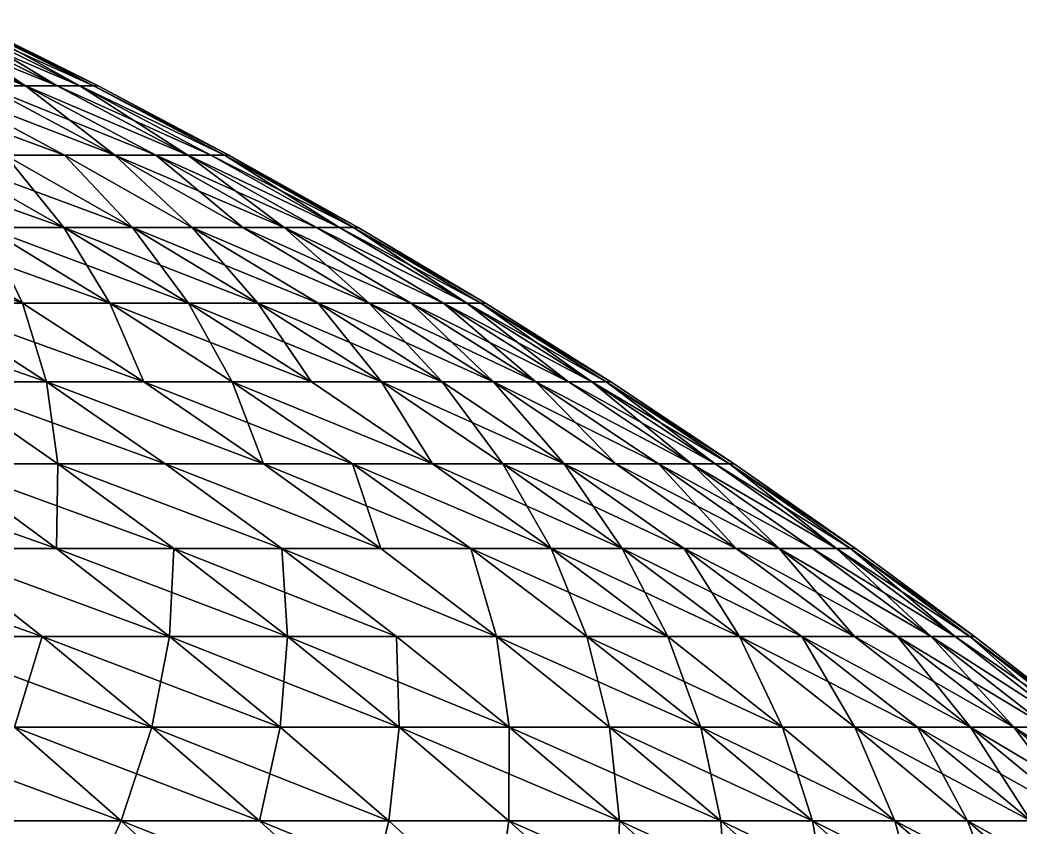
# Model space of a CAD drawing. Header units: millimetres. Extents: x -3250 to 6200, y -3250 to 3250.
# Drawn here: x 5754.5 to 5889.3, y 611.9 to 720.8 of the extents above; entities that cross this region are included whole.
import ezdxf

# ---------------------------------------------------------------- set-up
doc = ezdxf.new("R2010")
doc.units = ezdxf.units.MM
doc.header["$MEASUREMENT"] = 0
doc.layers.add('MESH_3D', color=2, linetype='CONTINUOUS')

msp = doc.modelspace()

# ---------------------------------------------------------------- linework, layer by layer
at = {"layer": 'MESH_3D'}
for points in [[(5732, 720.78, 2557.89), (5737.43, 720.78, 2606.13), (5755.2, 711.9, 2604.35)], [(5732, 720.78, 2557.89), (5755.2, 711.9, 2604.35), (5749.72, 711.9, 2555.67)], [(5737.43, 720.78, 2606.13), (5759.47, 711.9, 2653.16), (5755.2, 711.9, 2604.35)], [(5737.43, 720.78, 2606.13), (5741.66, 720.78, 2654.49), (5759.47, 711.9, 2653.16)], [(5737.43, 720.78, 24093.87), (5749.72, 711.9, 24144.33), (5755.2, 711.9, 24095.65)], [(5741.66, 720.78, 24045.51), (5737.43, 720.78, 24093.87), (5755.2, 711.9, 24095.65)], [(5741.66, 720.78, 2654.49), (5762.53, 711.9, 2702.05), (5759.47, 711.9, 2653.16)], [(5741.66, 720.78, 2654.49), (5744.69, 720.78, 2702.94), (5762.53, 711.9, 2702.05)], [(5741.66, 720.78, 24045.51), (5755.2, 711.9, 24095.65), (5759.47, 711.9, 24046.84)], [(5744.69, 720.78, 23997.06), (5741.66, 720.78, 24045.51), (5759.47, 711.9, 24046.84)], [(5744.69, 720.78, 2702.94), (5764.36, 711.9, 2751.01), (5762.53, 711.9, 2702.05)], [(5744.69, 720.78, 2702.94), (5746.5, 720.78, 2751.46), (5764.36, 711.9, 2751.01)], [(5744.69, 720.78, 23997.06), (5759.47, 711.9, 24046.84), (5762.53, 711.9, 23997.95)], [(5746.5, 720.78, 23948.54), (5744.69, 720.78, 23997.06), (5762.53, 711.9, 23997.95)], [(5746.5, 720.78, 2751.46), (5747.11, 720.78, 2800), (5764.97, 711.9, 2800)], [(5746.5, 720.78, 2751.46), (5764.97, 711.9, 2800), (5764.36, 711.9, 2751.01)], [(5746.5, 720.78, 23948.54), (5762.53, 711.9, 23997.95), (5764.36, 711.9, 23948.99)], [(5746.5, 720.78, 23948.54), (5764.36, 711.9, 23948.99), (5747.11, 720.78, 23900)], [(5764.97, 711.9, 23900), (5764.97, 711.9, 2800), (5747.11, 720.78, 2800)], [(5747.11, 720.78, 23900), (5764.97, 711.9, 23900), (5747.11, 720.78, 2800)], [(5764.36, 711.9, 23948.99), (5764.97, 711.9, 23900), (5747.11, 720.78, 23900)], [(5735.12, 711.9, 2458.79), (5760.46, 702.58, 2504.51), (5752.48, 702.58, 2455.72)], [(5735.12, 711.9, 2458.79), (5743.02, 711.9, 2507.14), (5760.46, 702.58, 2504.51)], [(5743.02, 711.9, 2507.14), (5767.22, 702.58, 2553.48), (5760.46, 702.58, 2504.51)], [(5743.02, 711.9, 2507.14), (5749.72, 711.9, 2555.67), (5767.22, 702.58, 2553.48)], [(5743.02, 711.9, 24192.86), (5752.48, 702.58, 24244.28), (5760.46, 702.58, 24195.49)], [(5767.22, 702.58, 24146.52), (5743.02, 711.9, 24192.86), (5760.46, 702.58, 24195.49)], [(5749.72, 711.9, 24144.33), (5743.02, 711.9, 24192.86), (5767.22, 702.58, 24146.52)], [(5749.72, 711.9, 2555.67), (5755.2, 711.9, 2604.35), (5772.75, 702.58, 2602.6)], [(5749.72, 711.9, 2555.67), (5772.75, 702.58, 2602.6), (5767.22, 702.58, 2553.48)], [(5755.2, 711.9, 24095.65), (5749.72, 711.9, 24144.33), (5767.22, 702.58, 24146.52)], [(5755.2, 711.9, 2604.35), (5777.06, 702.58, 2651.84), (5772.75, 702.58, 2602.6)], [(5755.2, 711.9, 2604.35), (5759.47, 711.9, 2653.16), (5777.06, 702.58, 2651.84)], [(5755.2, 711.9, 24095.65), (5767.22, 702.58, 24146.52), (5772.75, 702.58, 24097.4)], [(5777.06, 702.58, 24048.16), (5755.2, 711.9, 24095.65), (5772.75, 702.58, 24097.4)], [(5759.47, 711.9, 24046.84), (5755.2, 711.9, 24095.65), (5777.06, 702.58, 24048.16)], [(5759.47, 711.9, 2653.16), (5762.53, 711.9, 2702.05), (5780.14, 702.58, 2701.18)], [(5759.47, 711.9, 2653.16), (5780.14, 702.58, 2701.18), (5777.06, 702.58, 2651.84)], [(5762.53, 711.9, 23997.95), (5759.47, 711.9, 24046.84), (5777.06, 702.58, 24048.16)], [(5762.53, 711.9, 2702.05), (5764.36, 711.9, 2751.01), (5781.99, 702.58, 2750.57)], [(5762.53, 711.9, 2702.05), (5781.99, 702.58, 2750.57), (5780.14, 702.58, 2701.18)], [(5762.53, 711.9, 23997.95), (5777.06, 702.58, 24048.16), (5780.14, 702.58, 23998.82)], [(5781.99, 702.58, 23949.43), (5762.53, 711.9, 23997.95), (5780.14, 702.58, 23998.82)], [(5764.36, 711.9, 23948.99), (5762.53, 711.9, 23997.95), (5781.99, 702.58, 23949.43)], [(5764.36, 711.9, 2751.01), (5764.97, 711.9, 2800), (5782.6, 702.58, 2800)], [(5764.36, 711.9, 2751.01), (5782.6, 702.58, 2800), (5781.99, 702.58, 2750.57)], [(5764.36, 711.9, 23948.99), (5781.99, 702.58, 23949.43), (5782.6, 702.58, 23900)], [(5764.36, 711.9, 23948.99), (5782.6, 702.58, 23900), (5764.97, 711.9, 23900)], [(5782.6, 702.58, 23900), (5782.6, 702.58, 2800), (5764.97, 711.9, 2800)], [(5764.97, 711.9, 23900), (5782.6, 702.58, 23900), (5764.97, 711.9, 2800)], [(5732.9, 702.58, 2358.83), (5760.34, 692.82, 2403.71), (5749.86, 692.82, 2354.96)], [(5732.9, 702.58, 2358.83), (5743.29, 702.58, 2407.15), (5760.34, 692.82, 2403.71)], [(5743.29, 702.58, 2407.15), (5769.62, 692.82, 2452.7), (5760.34, 692.82, 2403.71)], [(5743.29, 702.58, 2407.15), (5752.48, 702.58, 2455.72), (5769.62, 692.82, 2452.7)], [(5743.29, 702.58, 24292.85), (5749.86, 692.82, 24345.04), (5760.34, 692.82, 24296.29)], [(5752.48, 702.58, 24244.28), (5743.29, 702.58, 24292.85), (5760.34, 692.82, 24296.29)], [(5752.48, 702.58, 2455.72), (5760.46, 702.58, 2504.51), (5769.62, 692.82, 2452.7)], [(5752.48, 702.58, 24244.28), (5760.34, 692.82, 24296.29), (5769.62, 692.82, 24247.3)], [(5760.46, 702.58, 24195.49), (5752.48, 702.58, 24244.28), (5769.62, 692.82, 24247.3)], [(5760.46, 702.58, 2504.51), (5767.22, 702.58, 2553.48), (5777.66, 692.82, 2501.92)], [(5769.62, 692.82, 2452.7), (5760.46, 702.58, 2504.51), (5777.66, 692.82, 2501.92)], [(5760.46, 702.58, 24195.49), (5769.62, 692.82, 24247.3), (5777.66, 692.82, 24198.08)], [(5767.22, 702.58, 24146.52), (5760.46, 702.58, 24195.49), (5777.66, 692.82, 24198.08)], [(5767.22, 702.58, 2553.48), (5772.75, 702.58, 2602.6), (5790.06, 692.82, 2600.86)], [(5767.22, 702.58, 2553.48), (5790.06, 692.82, 2600.86), (5784.48, 692.82, 2551.31)], [(5777.66, 692.82, 2501.92), (5767.22, 702.58, 2553.48), (5784.48, 692.82, 2551.31)], [(5767.22, 702.58, 24146.52), (5777.66, 692.82, 24198.08), (5784.48, 692.82, 24148.69)], [(5772.75, 702.58, 24097.4), (5767.22, 702.58, 24146.52), (5784.48, 692.82, 24148.69)], [(5772.75, 702.58, 2602.6), (5777.06, 702.58, 2651.84), (5794.41, 692.82, 2650.54)], [(5772.75, 702.58, 2602.6), (5794.41, 692.82, 2650.54), (5790.06, 692.82, 2600.86)], [(5772.75, 702.58, 24097.4), (5784.48, 692.82, 24148.69), (5790.06, 692.82, 24099.14)], [(5777.06, 702.58, 24048.16), (5772.75, 702.58, 24097.4), (5790.06, 692.82, 24099.14)], [(5777.06, 702.58, 2651.84), (5797.51, 692.82, 2700.31), (5794.41, 692.82, 2650.54)], [(5777.06, 702.58, 2651.84), (5780.14, 702.58, 2701.18), (5797.51, 692.82, 2700.31)], [(5777.06, 702.58, 24048.16), (5790.06, 692.82, 24099.14), (5794.41, 692.82, 24049.46)], [(5797.51, 692.82, 23999.69), (5777.06, 702.58, 24048.16), (5794.41, 692.82, 24049.46)], [(5780.14, 702.58, 23998.82), (5777.06, 702.58, 24048.16), (5797.51, 692.82, 23999.69)], [(5780.14, 702.58, 2701.18), (5781.99, 702.58, 2750.57), (5799.38, 692.82, 2750.14)], [(5780.14, 702.58, 2701.18), (5799.38, 692.82, 2750.14), (5797.51, 692.82, 2700.31)], [(5781.99, 702.58, 23949.43), (5780.14, 702.58, 23998.82), (5797.51, 692.82, 23999.69)], [(5781.99, 702.58, 2750.57), (5782.6, 702.58, 2800), (5799.38, 692.82, 2750.14)], [(5781.99, 702.58, 23949.43), (5797.51, 692.82, 23999.69), (5799.38, 692.82, 23949.86)], [(5781.99, 702.58, 23949.43), (5799.38, 692.82, 23949.86), (5800, 692.82, 23900)], [(5781.99, 702.58, 23949.43), (5800, 692.82, 23900), (5782.6, 702.58, 23900)], [(5799.38, 692.82, 2750.14), (5782.6, 702.58, 2800), (5800, 692.82, 2800)], [(5800, 692.82, 23900), (5800, 692.82, 2800), (5782.6, 702.58, 2800)], [(5782.6, 702.58, 23900), (5800, 692.82, 23900), (5782.6, 702.58, 2800)], [(5725.25, 692.82, 2258.32), (5738.15, 692.82, 2306.49), (5754.77, 682.63, 2302.25)], [(5725.25, 692.82, 2258.32), (5754.77, 682.63, 2302.25), (5741.76, 682.63, 2253.67)], [(5754.77, 682.63, 24397.75), (5725.25, 692.82, 24441.68), (5741.76, 682.63, 24446.33)], [(5738.15, 692.82, 24393.51), (5725.25, 692.82, 24441.68), (5754.77, 682.63, 24397.75)], [(5738.15, 692.82, 2306.49), (5749.86, 692.82, 2354.96), (5766.57, 682.63, 2351.14)], [(5738.15, 692.82, 2306.49), (5766.57, 682.63, 2351.14), (5754.77, 682.63, 2302.25)], [(5749.86, 692.82, 24345.04), (5738.15, 692.82, 24393.51), (5754.77, 682.63, 24397.75)], [(5749.86, 692.82, 2354.96), (5760.34, 692.82, 2403.71), (5766.57, 682.63, 2351.14)], [(5749.86, 692.82, 24345.04), (5754.77, 682.63, 24397.75), (5766.57, 682.63, 24348.86)], [(5777.15, 682.63, 24299.69), (5749.86, 692.82, 24345.04), (5766.57, 682.63, 24348.86)], [(5760.34, 692.82, 24296.29), (5749.86, 692.82, 24345.04), (5777.15, 682.63, 24299.69)], [(5760.34, 692.82, 2403.71), (5769.62, 692.82, 2452.7), (5786.5, 682.63, 2449.73)], [(5760.34, 692.82, 2403.71), (5786.5, 682.63, 2449.73), (5777.15, 682.63, 2400.31)], [(5766.57, 682.63, 2351.14), (5760.34, 692.82, 2403.71), (5777.15, 682.63, 2400.31)], [(5769.62, 692.82, 24247.3), (5760.34, 692.82, 24296.29), (5777.15, 682.63, 24299.69)], [(5769.62, 692.82, 2452.7), (5777.66, 692.82, 2501.92), (5794.62, 682.63, 2499.36)], [(5769.62, 692.82, 2452.7), (5794.62, 682.63, 2499.36), (5786.5, 682.63, 2449.73)], [(5769.62, 692.82, 24247.3), (5777.15, 682.63, 24299.69), (5786.5, 682.63, 24250.27)], [(5777.66, 692.82, 24198.08), (5769.62, 692.82, 24247.3), (5786.5, 682.63, 24250.27)], [(5777.66, 692.82, 2501.92), (5784.48, 692.82, 2551.31), (5801.49, 682.63, 2549.18)], [(5777.66, 692.82, 2501.92), (5801.49, 682.63, 2549.18), (5794.62, 682.63, 2499.36)], [(5777.66, 692.82, 24198.08), (5786.5, 682.63, 24250.27), (5794.62, 682.63, 24200.64)], [(5801.49, 682.63, 24150.82), (5777.66, 692.82, 24198.08), (5794.62, 682.63, 24200.64)], [(5784.48, 692.82, 24148.69), (5777.66, 692.82, 24198.08), (5801.49, 682.63, 24150.82)], [(5784.48, 692.82, 2551.31), (5790.06, 692.82, 2600.86), (5807.12, 682.63, 2599.16)], [(5784.48, 692.82, 2551.31), (5807.12, 682.63, 2599.16), (5801.49, 682.63, 2549.18)], [(5790.06, 692.82, 24099.14), (5784.48, 692.82, 24148.69), (5801.49, 682.63, 24150.82)], [(5790.06, 692.82, 2600.86), (5811.51, 682.63, 2649.26), (5807.12, 682.63, 2599.16)], [(5790.06, 692.82, 2600.86), (5794.41, 692.82, 2650.54), (5811.51, 682.63, 2649.26)], [(5790.06, 692.82, 24099.14), (5801.49, 682.63, 24150.82), (5807.12, 682.63, 24100.84)], [(5811.51, 682.63, 24050.74), (5790.06, 692.82, 24099.14), (5807.12, 682.63, 24100.84)], [(5794.41, 692.82, 24049.46), (5790.06, 692.82, 24099.14), (5811.51, 682.63, 24050.74)], [(5794.41, 692.82, 2650.54), (5797.51, 692.82, 2700.31), (5814.64, 682.63, 2699.45)], [(5794.41, 692.82, 2650.54), (5814.64, 682.63, 2699.45), (5811.51, 682.63, 2649.26)], [(5814.64, 682.63, 24000.55), (5794.41, 692.82, 24049.46), (5811.51, 682.63, 24050.74)], [(5797.51, 692.82, 23999.69), (5794.41, 692.82, 24049.46), (5814.64, 682.63, 24000.55)], [(5797.51, 692.82, 2700.31), (5816.52, 682.63, 2749.71), (5814.64, 682.63, 2699.45)], [(5797.51, 692.82, 2700.31), (5799.38, 692.82, 2750.14), (5816.52, 682.63, 2749.71)], [(5799.38, 692.82, 23949.86), (5797.51, 692.82, 23999.69), (5814.64, 682.63, 24000.55)], [(5799.38, 692.82, 2750.14), (5800, 692.82, 2800), (5817.15, 682.63, 2800)], [(5799.38, 692.82, 2750.14), (5817.15, 682.63, 2800), (5816.52, 682.63, 2749.71)], [(5799.38, 692.82, 23949.86), (5816.52, 682.63, 23950.29), (5817.15, 682.63, 23900)], [(5799.38, 692.82, 23949.86), (5814.64, 682.63, 24000.55), (5816.52, 682.63, 23950.29)], [(5799.38, 692.82, 23949.86), (5817.15, 682.63, 23900), (5800, 692.82, 23900)], [(5817.15, 682.63, 23900), (5817.15, 682.63, 2800), (5800, 692.82, 2800)], [(5800, 692.82, 23900), (5817.15, 682.63, 23900), (5800, 692.82, 2800)], [(5727.53, 682.63, 2205.44), (5741.76, 682.63, 2253.67), (5758.01, 672.02, 2249.1)], [(5727.53, 682.63, 2205.44), (5758.01, 672.02, 2249.1), (5743.67, 672.02, 2200.46)], [(5741.76, 682.63, 2253.67), (5771.14, 672.02, 2298.09), (5758.01, 672.02, 2249.1)], [(5741.76, 682.63, 2253.67), (5754.77, 682.63, 2302.25), (5771.14, 672.02, 2298.09)], [(5741.76, 682.63, 24446.33), (5743.67, 672.02, 24499.54), (5758.01, 672.02, 24450.9)], [(5754.77, 682.63, 24397.75), (5741.76, 682.63, 24446.33), (5758.01, 672.02, 24450.9)], [(5754.77, 682.63, 2302.25), (5766.57, 682.63, 2351.14), (5771.14, 672.02, 2298.09)], [(5754.77, 682.63, 24397.75), (5758.01, 672.02, 24450.9), (5771.14, 672.02, 24401.91)], [(5766.57, 682.63, 24348.86), (5754.77, 682.63, 24397.75), (5771.14, 672.02, 24401.91)], [(5766.57, 682.63, 2351.14), (5793.71, 672.02, 2396.96), (5783.04, 672.02, 2347.38)], [(5766.57, 682.63, 2351.14), (5777.15, 682.63, 2400.31), (5793.71, 672.02, 2396.96)], [(5771.14, 672.02, 2298.09), (5766.57, 682.63, 2351.14), (5783.04, 672.02, 2347.38)], [(5766.57, 682.63, 24348.86), (5771.14, 672.02, 24401.91), (5783.04, 672.02, 24352.62)], [(5777.15, 682.63, 24299.69), (5766.57, 682.63, 24348.86), (5783.04, 672.02, 24352.62)], [(5777.15, 682.63, 2400.31), (5786.5, 682.63, 2449.73), (5803.14, 672.02, 2446.79)], [(5777.15, 682.63, 2400.31), (5803.14, 672.02, 2446.79), (5793.71, 672.02, 2396.96)], [(5777.15, 682.63, 24299.69), (5783.04, 672.02, 24352.62), (5793.71, 672.02, 24303.04)], [(5786.5, 682.63, 24250.27), (5777.15, 682.63, 24299.69), (5793.71, 672.02, 24303.04)], [(5786.5, 682.63, 2449.73), (5794.62, 682.63, 2499.36), (5811.32, 672.02, 2496.84)], [(5786.5, 682.63, 2449.73), (5811.32, 672.02, 2496.84), (5803.14, 672.02, 2446.79)], [(5786.5, 682.63, 24250.27), (5793.71, 672.02, 24303.04), (5803.14, 672.02, 24253.21)], [(5794.62, 682.63, 24200.64), (5786.5, 682.63, 24250.27), (5803.14, 672.02, 24253.21)], [(5794.62, 682.63, 2499.36), (5801.49, 682.63, 2549.18), (5818.25, 672.02, 2547.08)], [(5794.62, 682.63, 2499.36), (5818.25, 672.02, 2547.08), (5811.32, 672.02, 2496.84)], [(5794.62, 682.63, 24200.64), (5803.14, 672.02, 24253.21), (5811.32, 672.02, 24203.16)], [(5801.49, 682.63, 24150.82), (5794.62, 682.63, 24200.64), (5811.32, 672.02, 24203.16)], [(5801.49, 682.63, 2549.18), (5807.12, 682.63, 2599.16), (5823.93, 672.02, 2597.48)], [(5801.49, 682.63, 2549.18), (5823.93, 672.02, 2597.48), (5818.25, 672.02, 2547.08)], [(5801.49, 682.63, 24150.82), (5811.32, 672.02, 24203.16), (5818.25, 672.02, 24152.92)], [(5807.12, 682.63, 24100.84), (5801.49, 682.63, 24150.82), (5818.25, 672.02, 24152.92)], [(5807.12, 682.63, 2599.16), (5811.51, 682.63, 2649.26), (5828.35, 672.02, 2648)], [(5807.12, 682.63, 2599.16), (5828.35, 672.02, 2648), (5823.93, 672.02, 2597.48)], [(5807.12, 682.63, 24100.84), (5818.25, 672.02, 24152.92), (5823.93, 672.02, 24102.52)], [(5811.51, 682.63, 24050.74), (5807.12, 682.63, 24100.84), (5823.93, 672.02, 24102.52)], [(5811.51, 682.63, 2649.26), (5814.64, 682.63, 2699.45), (5831.51, 672.02, 2698.61)], [(5811.51, 682.63, 2649.26), (5831.51, 672.02, 2698.61), (5828.35, 672.02, 2648)], [(5811.51, 682.63, 24050.74), (5823.93, 672.02, 24102.52), (5828.35, 672.02, 24052)], [(5814.64, 682.63, 24000.55), (5811.51, 682.63, 24050.74), (5828.35, 672.02, 24052)], [(5814.64, 682.63, 2699.45), (5816.52, 682.63, 2749.71), (5833.4, 672.02, 2749.29)], [(5814.64, 682.63, 2699.45), (5833.4, 672.02, 2749.29), (5831.51, 672.02, 2698.61)], [(5814.64, 682.63, 24000.55), (5828.35, 672.02, 24052), (5831.51, 672.02, 24001.39)], [(5816.52, 682.63, 23950.29), (5814.64, 682.63, 24000.55), (5831.51, 672.02, 24001.39)], [(5816.52, 682.63, 2749.71), (5817.15, 682.63, 2800), (5834.04, 672.02, 2800)], [(5816.52, 682.63, 2749.71), (5834.04, 672.02, 2800), (5833.4, 672.02, 2749.29)], [(5816.52, 682.63, 23950.29), (5831.51, 672.02, 24001.39), (5833.4, 672.02, 23950.71)], [(5816.52, 682.63, 23950.29), (5834.04, 672.02, 23900), (5817.15, 682.63, 23900)], [(5816.52, 682.63, 23950.29), (5833.4, 672.02, 23950.71), (5834.04, 672.02, 23900)], [(5834.04, 672.02, 23900), (5834.04, 672.02, 2800), (5817.15, 682.63, 2800)], [(5817.15, 682.63, 23900), (5834.04, 672.02, 23900), (5817.15, 682.63, 2800)], [(5743.67, 672.02, 2200.46), (5774.01, 660.99, 2244.6), (5759.55, 660.99, 2195.56)], [(5743.67, 672.02, 2200.46), (5758.01, 672.02, 2249.1), (5774.01, 660.99, 2244.6)], [(5743.87, 660.99, 2146.89), (5743.67, 672.02, 2200.46), (5759.55, 660.99, 2195.56)], [(5743.67, 672.02, 24499.54), (5743.87, 660.99, 24553.11), (5759.55, 660.99, 24504.44)], [(5758.01, 672.02, 24450.9), (5743.67, 672.02, 24499.54), (5759.55, 660.99, 24504.44)], [(5758.01, 672.02, 2249.1), (5771.14, 672.02, 2298.09), (5787.24, 660.99, 2293.99)], [(5758.01, 672.02, 2249.1), (5787.24, 660.99, 2293.99), (5774.01, 660.99, 2244.6)], [(5758.01, 672.02, 24450.9), (5759.55, 660.99, 24504.44), (5774.01, 660.99, 24455.4)], [(5787.24, 660.99, 24406.01), (5758.01, 672.02, 24450.9), (5774.01, 660.99, 24455.4)], [(5771.14, 672.02, 24401.91), (5758.01, 672.02, 24450.9), (5787.24, 660.99, 24406.01)], [(5771.14, 672.02, 2298.09), (5783.04, 672.02, 2347.38), (5799.24, 660.99, 2343.69)], [(5771.14, 672.02, 2298.09), (5799.24, 660.99, 2343.69), (5787.24, 660.99, 2293.99)], [(5783.04, 672.02, 24352.62), (5771.14, 672.02, 24401.91), (5787.24, 660.99, 24406.01)], [(5783.04, 672.02, 2347.38), (5793.71, 672.02, 2396.96), (5810, 660.99, 2393.67)], [(5783.04, 672.02, 2347.38), (5810, 660.99, 2393.67), (5799.24, 660.99, 2343.69)], [(5783.04, 672.02, 24352.62), (5787.24, 660.99, 24406.01), (5799.24, 660.99, 24356.31)], [(5810, 660.99, 24306.33), (5783.04, 672.02, 24352.62), (5799.24, 660.99, 24356.31)], [(5793.71, 672.02, 24303.04), (5783.04, 672.02, 24352.62), (5810, 660.99, 24306.33)], [(5793.71, 672.02, 2396.96), (5803.14, 672.02, 2446.79), (5810, 660.99, 2393.67)], [(5803.14, 672.02, 24253.21), (5793.71, 672.02, 24303.04), (5810, 660.99, 24306.33)], [(5803.14, 672.02, 2446.79), (5827.75, 660.99, 2494.37), (5819.5, 660.99, 2443.91)], [(5803.14, 672.02, 2446.79), (5811.32, 672.02, 2496.84), (5827.75, 660.99, 2494.37)], [(5810, 660.99, 2393.67), (5803.14, 672.02, 2446.79), (5819.5, 660.99, 2443.91)], [(5803.14, 672.02, 24253.21), (5810, 660.99, 24306.33), (5819.5, 660.99, 24256.09)], [(5811.32, 672.02, 24203.16), (5803.14, 672.02, 24253.21), (5819.5, 660.99, 24256.09)], [(5811.32, 672.02, 2496.84), (5818.25, 672.02, 2547.08), (5827.75, 660.99, 2494.37)], [(5811.32, 672.02, 24203.16), (5819.5, 660.99, 24256.09), (5827.75, 660.99, 24205.63)], [(5818.25, 672.02, 24152.92), (5811.32, 672.02, 24203.16), (5827.75, 660.99, 24205.63)], [(5818.25, 672.02, 2547.08), (5840.47, 660.99, 2595.82), (5834.74, 660.99, 2545.01)], [(5818.25, 672.02, 2547.08), (5823.93, 672.02, 2597.48), (5840.47, 660.99, 2595.82)], [(5827.75, 660.99, 2494.37), (5818.25, 672.02, 2547.08), (5834.74, 660.99, 2545.01)], [(5818.25, 672.02, 24152.92), (5827.75, 660.99, 24205.63), (5834.74, 660.99, 24154.99)], [(5823.93, 672.02, 24102.52), (5818.25, 672.02, 24152.92), (5834.74, 660.99, 24154.99)], [(5823.93, 672.02, 2597.48), (5844.92, 660.99, 2646.75), (5840.47, 660.99, 2595.82)], [(5823.93, 672.02, 2597.48), (5828.35, 672.02, 2648), (5844.92, 660.99, 2646.75)], [(5823.93, 672.02, 24102.52), (5834.74, 660.99, 24154.99), (5840.47, 660.99, 24104.18)], [(5844.92, 660.99, 24053.25), (5823.93, 672.02, 24102.52), (5840.47, 660.99, 24104.18)], [(5828.35, 672.02, 24052), (5823.93, 672.02, 24102.52), (5844.92, 660.99, 24053.25)], [(5828.35, 672.02, 2648), (5848.11, 660.99, 2697.78), (5844.92, 660.99, 2646.75)], [(5828.35, 672.02, 2648), (5831.51, 672.02, 2698.61), (5848.11, 660.99, 2697.78)], [(5831.51, 672.02, 24001.39), (5828.35, 672.02, 24052), (5844.92, 660.99, 24053.25)], [(5831.51, 672.02, 2698.61), (5833.4, 672.02, 2749.29), (5850.02, 660.99, 2748.88)], [(5831.51, 672.02, 2698.61), (5850.02, 660.99, 2748.88), (5848.11, 660.99, 2697.78)], [(5831.51, 672.02, 24001.39), (5844.92, 660.99, 24053.25), (5848.11, 660.99, 24002.22)], [(5833.4, 672.02, 23950.71), (5831.51, 672.02, 24001.39), (5848.11, 660.99, 24002.22)], [(5833.4, 672.02, 2749.29), (5850.66, 660.99, 2800), (5850.02, 660.99, 2748.88)], [(5833.4, 672.02, 2749.29), (5834.04, 672.02, 2800), (5850.66, 660.99, 2800)], [(5833.4, 672.02, 23950.71), (5848.11, 660.99, 24002.22), (5850.02, 660.99, 23951.12)], [(5833.4, 672.02, 23950.71), (5850.02, 660.99, 23951.12), (5850.66, 660.99, 23900)], [(5833.4, 672.02, 23950.71), (5850.66, 660.99, 23900), (5834.04, 672.02, 23900)], [(5850.66, 660.99, 23900), (5850.66, 660.99, 2800), (5834.04, 672.02, 2800)], [(5834.04, 672.02, 23900), (5850.66, 660.99, 23900), (5834.04, 672.02, 2800)], [(5726.99, 660.99, 2098.63), (5743.87, 660.99, 2146.89), (5759.36, 649.55, 2141.69)], [(5726.99, 660.99, 2098.63), (5759.36, 649.55, 2141.69), (5742.34, 649.55, 2093.05)], [(5743.87, 660.99, 24553.11), (5742.34, 649.55, 24606.95), (5759.36, 649.55, 24558.31)], [(5743.87, 660.99, 2146.89), (5775.16, 649.55, 2190.74), (5759.36, 649.55, 2141.69)], [(5743.87, 660.99, 2146.89), (5759.55, 660.99, 2195.56), (5775.16, 649.55, 2190.74)], [(5759.55, 660.99, 24504.44), (5743.87, 660.99, 24553.11), (5759.36, 649.55, 24558.31)], [(5759.55, 660.99, 24504.44), (5759.36, 649.55, 24558.31), (5775.16, 649.55, 24509.26)], [(5759.55, 660.99, 2195.56), (5789.74, 649.55, 2240.17), (5775.16, 649.55, 2190.74)], [(5759.55, 660.99, 2195.56), (5774.01, 660.99, 2244.6), (5789.74, 649.55, 2240.17)], [(5789.74, 649.55, 24459.83), (5759.55, 660.99, 24504.44), (5775.16, 649.55, 24509.26)], [(5774.01, 660.99, 24455.4), (5759.55, 660.99, 24504.44), (5789.74, 649.55, 24459.83)], [(5774.01, 660.99, 2244.6), (5803.08, 649.55, 2289.95), (5789.74, 649.55, 2240.17)], [(5774.01, 660.99, 2244.6), (5787.24, 660.99, 2293.99), (5803.08, 649.55, 2289.95)], [(5803.08, 649.55, 24410.05), (5774.01, 660.99, 24455.4), (5789.74, 649.55, 24459.83)], [(5787.24, 660.99, 24406.01), (5774.01, 660.99, 24455.4), (5803.08, 649.55, 24410.05)], [(5787.24, 660.99, 2293.99), (5815.17, 649.55, 2340.05), (5803.08, 649.55, 2289.95)], [(5787.24, 660.99, 2293.99), (5799.24, 660.99, 2343.69), (5815.17, 649.55, 2340.05)], [(5799.24, 660.99, 24356.31), (5787.24, 660.99, 24406.01), (5803.08, 649.55, 24410.05)], [(5799.24, 660.99, 2343.69), (5826.01, 649.55, 2390.43), (5815.17, 649.55, 2340.05)], [(5799.24, 660.99, 2343.69), (5810, 660.99, 2393.67), (5826.01, 649.55, 2390.43)], [(5799.24, 660.99, 24356.31), (5803.08, 649.55, 24410.05), (5815.17, 649.55, 24359.95)], [(5826.01, 649.55, 24309.57), (5799.24, 660.99, 24356.31), (5815.17, 649.55, 24359.95)], [(5810, 660.99, 24306.33), (5799.24, 660.99, 24356.31), (5826.01, 649.55, 24309.57)], [(5810, 660.99, 2393.67), (5819.5, 660.99, 2443.91), (5835.59, 649.55, 2441.07)], [(5810, 660.99, 2393.67), (5835.59, 649.55, 2441.07), (5826.01, 649.55, 2390.43)], [(5819.5, 660.99, 24256.09), (5810, 660.99, 24306.33), (5826.01, 649.55, 24309.57)], [(5819.5, 660.99, 2443.91), (5827.75, 660.99, 2494.37), (5843.91, 649.55, 2491.93)], [(5819.5, 660.99, 2443.91), (5843.91, 649.55, 2491.93), (5835.59, 649.55, 2441.07)], [(5819.5, 660.99, 24256.09), (5826.01, 649.55, 24309.57), (5835.59, 649.55, 24258.93)], [(5827.75, 660.99, 24205.63), (5819.5, 660.99, 24256.09), (5835.59, 649.55, 24258.93)], [(5827.75, 660.99, 2494.37), (5834.74, 660.99, 2545.01), (5850.95, 649.55, 2542.98)], [(5827.75, 660.99, 2494.37), (5850.95, 649.55, 2542.98), (5843.91, 649.55, 2491.93)], [(5827.75, 660.99, 24205.63), (5835.59, 649.55, 24258.93), (5843.91, 649.55, 24208.07)], [(5850.95, 649.55, 24157.02), (5827.75, 660.99, 24205.63), (5843.91, 649.55, 24208.07)], [(5834.74, 660.99, 24154.99), (5827.75, 660.99, 24205.63), (5850.95, 649.55, 24157.02)], [(5834.74, 660.99, 2545.01), (5856.72, 649.55, 2594.19), (5850.95, 649.55, 2542.98)], [(5834.74, 660.99, 2545.01), (5840.47, 660.99, 2595.82), (5856.72, 649.55, 2594.19)], [(5840.47, 660.99, 24104.18), (5834.74, 660.99, 24154.99), (5850.95, 649.55, 24157.02)], [(5840.47, 660.99, 2595.82), (5861.22, 649.55, 2645.53), (5856.72, 649.55, 2594.19)], [(5840.47, 660.99, 2595.82), (5844.92, 660.99, 2646.75), (5861.22, 649.55, 2645.53)], [(5840.47, 660.99, 24104.18), (5850.95, 649.55, 24157.02), (5856.72, 649.55, 24105.81)], [(5844.92, 660.99, 24053.25), (5840.47, 660.99, 24104.18), (5856.72, 649.55, 24105.81)], [(5844.92, 660.99, 2646.75), (5848.11, 660.99, 2697.78), (5864.43, 649.55, 2696.97)], [(5844.92, 660.99, 2646.75), (5864.43, 649.55, 2696.97), (5861.22, 649.55, 2645.53)], [(5844.92, 660.99, 24053.25), (5856.72, 649.55, 24105.81), (5861.22, 649.55, 24054.47)], [(5864.43, 649.55, 24003.03), (5844.92, 660.99, 24053.25), (5861.22, 649.55, 24054.47)], [(5848.11, 660.99, 24002.22), (5844.92, 660.99, 24053.25), (5864.43, 649.55, 24003.03)], [(5848.11, 660.99, 2697.78), (5866.35, 649.55, 2748.47), (5864.43, 649.55, 2696.97)], [(5848.11, 660.99, 2697.78), (5850.02, 660.99, 2748.88), (5866.35, 649.55, 2748.47)], [(5850.02, 660.99, 23951.12), (5848.11, 660.99, 24002.22), (5864.43, 649.55, 24003.03)], [(5850.02, 660.99, 2748.88), (5850.66, 660.99, 2800), (5866.99, 649.55, 2800)], [(5850.02, 660.99, 2748.88), (5866.99, 649.55, 2800), (5866.35, 649.55, 2748.47)], [(5850.02, 660.99, 23951.12), (5866.35, 649.55, 23951.53), (5866.99, 649.55, 23900)], [(5850.02, 660.99, 23951.12), (5866.99, 649.55, 23900), (5850.66, 660.99, 23900)], [(5850.02, 660.99, 23951.12), (5864.43, 649.55, 24003.03), (5866.35, 649.55, 23951.53)], [(5866.99, 649.55, 23900), (5866.99, 649.55, 2800), (5850.66, 660.99, 2800)], [(5850.66, 660.99, 23900), (5866.99, 649.55, 23900), (5850.66, 660.99, 2800)], [(5724.11, 649.55, 2044.84), (5742.34, 649.55, 2093.05), (5757.42, 637.71, 2087.56)], [(5724.11, 649.55, 2044.84), (5757.42, 637.71, 2087.56), (5739.05, 637.71, 2038.98)], [(5742.34, 649.55, 24606.95), (5739.05, 637.71, 24661.02), (5757.42, 637.71, 24612.44)], [(5742.34, 649.55, 2093.05), (5759.36, 649.55, 2141.69), (5774.57, 637.71, 2136.58)], [(5742.34, 649.55, 2093.05), (5774.57, 637.71, 2136.58), (5757.42, 637.71, 2087.56)], [(5774.57, 637.71, 24563.42), (5742.34, 649.55, 24606.95), (5757.42, 637.71, 24612.44)], [(5759.36, 649.55, 24558.31), (5742.34, 649.55, 24606.95), (5774.57, 637.71, 24563.42)], [(5759.36, 649.55, 2141.69), (5775.16, 649.55, 2190.74), (5774.57, 637.71, 2136.58)], [(5790.5, 637.71, 24513.99), (5759.36, 649.55, 24558.31), (5774.57, 637.71, 24563.42)], [(5775.16, 649.55, 24509.26), (5759.36, 649.55, 24558.31), (5790.5, 637.71, 24513.99)], [(5774.57, 637.71, 2136.58), (5775.16, 649.55, 2190.74), (5790.5, 637.71, 2186.01)], [(5775.16, 649.55, 2190.74), (5789.74, 649.55, 2240.17), (5805.19, 637.71, 2235.83)], [(5775.16, 649.55, 2190.74), (5805.19, 637.71, 2235.83), (5790.5, 637.71, 2186.01)], [(5789.74, 649.55, 24459.83), (5775.16, 649.55, 24509.26), (5790.5, 637.71, 24513.99)], [(5789.74, 649.55, 2240.17), (5818.63, 637.71, 2285.99), (5805.19, 637.71, 2235.83)], [(5789.74, 649.55, 2240.17), (5803.08, 649.55, 2289.95), (5818.63, 637.71, 2285.99)], [(5789.74, 649.55, 24459.83), (5790.5, 637.71, 24513.99), (5805.19, 637.71, 24464.17)], [(5818.63, 637.71, 24414.01), (5789.74, 649.55, 24459.83), (5805.19, 637.71, 24464.17)], [(5803.08, 649.55, 24410.05), (5789.74, 649.55, 24459.83), (5818.63, 637.71, 24414.01)], [(5803.08, 649.55, 2289.95), (5815.17, 649.55, 2340.05), (5818.63, 637.71, 2285.99)], [(5815.17, 649.55, 24359.95), (5803.08, 649.55, 24410.05), (5818.63, 637.71, 24414.01)], [(5815.17, 649.55, 2340.05), (5826.01, 649.55, 2390.43), (5830.82, 637.71, 2336.48)], [(5818.63, 637.71, 2285.99), (5815.17, 649.55, 2340.05), (5830.82, 637.71, 2336.48)], [(5815.17, 649.55, 24359.95), (5818.63, 637.71, 24414.01), (5830.82, 637.71, 24363.52)], [(5841.74, 637.71, 24312.75), (5815.17, 649.55, 24359.95), (5830.82, 637.71, 24363.52)], [(5826.01, 649.55, 24309.57), (5815.17, 649.55, 24359.95), (5841.74, 637.71, 24312.75)], [(5826.01, 649.55, 2390.43), (5835.59, 649.55, 2441.07), (5851.4, 637.71, 2438.28)], [(5826.01, 649.55, 2390.43), (5851.4, 637.71, 2438.28), (5841.74, 637.71, 2387.25)], [(5830.82, 637.71, 2336.48), (5826.01, 649.55, 2390.43), (5841.74, 637.71, 2387.25)], [(5835.59, 649.55, 24258.93), (5826.01, 649.55, 24309.57), (5841.74, 637.71, 24312.75)], [(5835.59, 649.55, 2441.07), (5859.78, 637.71, 2489.54), (5851.4, 637.71, 2438.28)], [(5835.59, 649.55, 2441.07), (5843.91, 649.55, 2491.93), (5859.78, 637.71, 2489.54)], [(5835.59, 649.55, 24258.93), (5841.74, 637.71, 24312.75), (5851.4, 637.71, 24261.72)], [(5843.91, 649.55, 24208.07), (5835.59, 649.55, 24258.93), (5851.4, 637.71, 24261.72)], [(5843.91, 649.55, 2491.93), (5866.88, 637.71, 2540.99), (5859.78, 637.71, 2489.54)], [(5843.91, 649.55, 2491.93), (5850.95, 649.55, 2542.98), (5866.88, 637.71, 2540.99)], [(5843.91, 649.55, 24208.07), (5851.4, 637.71, 24261.72), (5859.78, 637.71, 24210.46)], [(5866.88, 637.71, 24159.01), (5843.91, 649.55, 24208.07), (5859.78, 637.71, 24210.46)], [(5850.95, 649.55, 24157.02), (5843.91, 649.55, 24208.07), (5866.88, 637.71, 24159.01)], [(5850.95, 649.55, 2542.98), (5872.69, 637.71, 2592.6), (5866.88, 637.71, 2540.99)], [(5850.95, 649.55, 2542.98), (5856.72, 649.55, 2594.19), (5872.69, 637.71, 2592.6)], [(5856.72, 649.55, 24105.81), (5850.95, 649.55, 24157.02), (5866.88, 637.71, 24159.01)], [(5856.72, 649.55, 2594.19), (5861.22, 649.55, 2645.53), (5877.22, 637.71, 2644.33)], [(5856.72, 649.55, 2594.19), (5877.22, 637.71, 2644.33), (5872.69, 637.71, 2592.6)], [(5856.72, 649.55, 24105.81), (5866.88, 637.71, 24159.01), (5872.69, 637.71, 24107.4)], [(5877.22, 637.71, 24055.67), (5856.72, 649.55, 24105.81), (5872.69, 637.71, 24107.4)], [(5861.22, 649.55, 24054.47), (5856.72, 649.55, 24105.81), (5877.22, 637.71, 24055.67)], [(5861.22, 649.55, 2645.53), (5880.45, 637.71, 2696.17), (5877.22, 637.71, 2644.33)], [(5861.22, 649.55, 2645.53), (5864.43, 649.55, 2696.97), (5880.45, 637.71, 2696.17)], [(5864.43, 649.55, 24003.03), (5861.22, 649.55, 24054.47), (5877.22, 637.71, 24055.67)], [(5864.43, 649.55, 2696.97), (5866.35, 649.55, 2748.47), (5880.45, 637.71, 2696.17)], [(5864.43, 649.55, 24003.03), (5877.22, 637.71, 24055.67), (5880.45, 637.71, 24003.83)], [(5882.4, 637.71, 23951.93), (5864.43, 649.55, 24003.03), (5880.45, 637.71, 24003.83)], [(5866.35, 649.55, 23951.53), (5864.43, 649.55, 24003.03), (5882.4, 637.71, 23951.93)], [(5866.35, 649.55, 2748.47), (5866.99, 649.55, 2800), (5883.04, 637.71, 2800)], [(5866.35, 649.55, 2748.47), (5883.04, 637.71, 2800), (5882.4, 637.71, 2748.07)], [(5880.45, 637.71, 2696.17), (5866.35, 649.55, 2748.47), (5882.4, 637.71, 2748.07)], [(5866.35, 649.55, 23951.53), (5883.04, 637.71, 23900), (5866.99, 649.55, 23900)], [(5866.35, 649.55, 23951.53), (5882.4, 637.71, 23951.93), (5883.04, 637.71, 23900)], [(5883.04, 637.71, 23900), (5883.04, 637.71, 2800), (5866.99, 649.55, 2800)], [(5866.99, 649.55, 23900), (5883.04, 637.71, 23900), (5866.99, 649.55, 2800)], [(5739.05, 637.71, 2038.98), (5757.42, 637.71, 2087.56), (5772.22, 625.47, 2082.17)], [(5739.05, 637.71, 2038.98), (5772.22, 625.47, 2082.17), (5753.71, 625.47, 2033.23)], [(5757.42, 637.71, 24612.44), (5739.05, 637.71, 24661.02), (5753.71, 625.47, 24666.77)], [(5757.42, 637.71, 24612.44), (5753.71, 625.47, 24666.77), (5772.22, 625.47, 24617.83)], [(5757.42, 637.71, 2087.56), (5789.5, 625.47, 2131.56), (5772.22, 625.47, 2082.17)], [(5757.42, 637.71, 2087.56), (5774.57, 637.71, 2136.58), (5789.5, 625.47, 2131.56)], [(5774.57, 637.71, 24563.42), (5757.42, 637.71, 24612.44), (5772.22, 625.47, 24617.83)], [(5774.57, 637.71, 24563.42), (5772.22, 625.47, 24617.83), (5789.5, 625.47, 24568.44)], [(5774.57, 637.71, 2136.58), (5790.5, 637.71, 2186.01), (5789.5, 625.47, 2131.56)], [(5805.55, 625.47, 24518.63), (5774.57, 637.71, 24563.42), (5789.5, 625.47, 24568.44)], [(5790.5, 637.71, 24513.99), (5774.57, 637.71, 24563.42), (5805.55, 625.47, 24518.63)], [(5789.5, 625.47, 2131.56), (5790.5, 637.71, 2186.01), (5805.55, 625.47, 2181.37)], [(5790.5, 637.71, 2186.01), (5820.35, 625.47, 2231.56), (5805.55, 625.47, 2181.37)], [(5790.5, 637.71, 2186.01), (5805.19, 637.71, 2235.83), (5820.35, 625.47, 2231.56)], [(5805.19, 637.71, 24464.17), (5790.5, 637.71, 24513.99), (5805.55, 625.47, 24518.63)], [(5805.19, 637.71, 2235.83), (5818.63, 637.71, 2285.99), (5820.35, 625.47, 2231.56)], [(5805.19, 637.71, 24464.17), (5805.55, 625.47, 24518.63), (5820.35, 625.47, 24468.44)], [(5818.63, 637.71, 24414.01), (5805.19, 637.71, 24464.17), (5820.35, 625.47, 24468.44)], [(5818.63, 637.71, 2285.99), (5846.17, 625.47, 2332.97), (5833.89, 625.47, 2282.11)], [(5818.63, 637.71, 2285.99), (5830.82, 637.71, 2336.48), (5846.17, 625.47, 2332.97)], [(5820.35, 625.47, 2231.56), (5818.63, 637.71, 2285.99), (5833.89, 625.47, 2282.11)], [(5818.63, 637.71, 24414.01), (5820.35, 625.47, 24468.44), (5833.89, 625.47, 24417.89)], [(5830.82, 637.71, 24363.52), (5818.63, 637.71, 24414.01), (5833.89, 625.47, 24417.89)], [(5830.82, 637.71, 2336.48), (5857.18, 625.47, 2384.13), (5846.17, 625.47, 2332.97)], [(5830.82, 637.71, 2336.48), (5841.74, 637.71, 2387.25), (5857.18, 625.47, 2384.13)], [(5830.82, 637.71, 24363.52), (5833.89, 625.47, 24417.89), (5846.17, 625.47, 24367.03)], [(5841.74, 637.71, 24312.75), (5830.82, 637.71, 24363.52), (5846.17, 625.47, 24367.03)], [(5841.74, 637.71, 2387.25), (5851.4, 637.71, 2438.28), (5857.18, 625.47, 2384.13)], [(5841.74, 637.71, 24312.75), (5846.17, 625.47, 24367.03), (5857.18, 625.47, 24315.87)], [(5851.4, 637.71, 24261.72), (5841.74, 637.71, 24312.75), (5857.18, 625.47, 24315.87)], [(5851.4, 637.71, 2438.28), (5875.35, 625.47, 2487.19), (5866.91, 625.47, 2435.55)], [(5851.4, 637.71, 2438.28), (5859.78, 637.71, 2489.54), (5875.35, 625.47, 2487.19)], [(5857.18, 625.47, 2384.13), (5851.4, 637.71, 2438.28), (5866.91, 625.47, 2435.55)], [(5851.4, 637.71, 24261.72), (5857.18, 625.47, 24315.87), (5866.91, 625.47, 24264.45)], [(5859.78, 637.71, 24210.46), (5851.4, 637.71, 24261.72), (5866.91, 625.47, 24264.45)], [(5859.78, 637.71, 2489.54), (5882.5, 625.47, 2539.03), (5875.35, 625.47, 2487.19)], [(5859.78, 637.71, 2489.54), (5866.88, 637.71, 2540.99), (5882.5, 625.47, 2539.03)], [(5859.78, 637.71, 24210.46), (5866.91, 625.47, 24264.45), (5875.35, 625.47, 24212.81)], [(5882.5, 625.47, 24160.97), (5859.78, 637.71, 24210.46), (5875.35, 625.47, 24212.81)], [(5866.88, 637.71, 24159.01), (5859.78, 637.71, 24210.46), (5882.5, 625.47, 24160.97)], [(5866.88, 637.71, 2540.99), (5872.69, 637.71, 2592.6), (5888.36, 625.47, 2591.03)], [(5866.88, 637.71, 2540.99), (5888.36, 625.47, 2591.03), (5882.5, 625.47, 2539.03)], [(5872.69, 637.71, 24107.4), (5866.88, 637.71, 24159.01), (5882.5, 625.47, 24160.97)], [(5872.69, 637.71, 2592.6), (5892.92, 625.47, 2643.16), (5888.36, 625.47, 2591.03)], [(5872.69, 637.71, 2592.6), (5877.22, 637.71, 2644.33), (5892.92, 625.47, 2643.16)], [(5872.69, 637.71, 24107.4), (5882.5, 625.47, 24160.97), (5888.36, 625.47, 24108.97)], [(5877.22, 637.71, 24055.67), (5872.69, 637.71, 24107.4), (5888.36, 625.47, 24108.97)], [(5877.22, 637.71, 2644.33), (5896.18, 625.47, 2695.38), (5892.92, 625.47, 2643.16)], [(5877.22, 637.71, 2644.33), (5880.45, 637.71, 2696.17), (5896.18, 625.47, 2695.38)], [(5877.22, 637.71, 24055.67), (5888.36, 625.47, 24108.97), (5892.92, 625.47, 24056.84)], [(5896.18, 625.47, 24004.62), (5877.22, 637.71, 24055.67), (5892.92, 625.47, 24056.84)], [(5880.45, 637.71, 24003.83), (5877.22, 637.71, 24055.67), (5896.18, 625.47, 24004.62)], [(5880.45, 637.71, 2696.17), (5898.14, 625.47, 2747.68), (5896.18, 625.47, 2695.38)], [(5880.45, 637.71, 2696.17), (5882.4, 637.71, 2748.07), (5898.14, 625.47, 2747.68)], [(5882.4, 637.71, 23951.93), (5880.45, 637.71, 24003.83), (5896.18, 625.47, 24004.62)], [(5882.4, 637.71, 2748.07), (5898.79, 625.47, 2800), (5898.14, 625.47, 2747.68)], [(5882.4, 637.71, 2748.07), (5883.04, 637.71, 2800), (5898.79, 625.47, 2800)], [(5882.4, 637.71, 23951.93), (5896.18, 625.47, 24004.62), (5898.14, 625.47, 23952.32)], [(5882.4, 637.71, 23951.93), (5898.14, 625.47, 23952.32), (5898.79, 625.47, 23900)], [(5882.4, 637.71, 23951.93), (5898.79, 625.47, 23900), (5883.04, 637.71, 23900)], [(5898.79, 625.47, 23900), (5898.79, 625.47, 2800), (5883.04, 637.71, 2800)], [(5883.04, 637.71, 23900), (5898.79, 625.47, 23900), (5883.04, 637.71, 2800)], [(5733.99, 625.47, 1984.76), (5753.71, 625.47, 2033.23), (5768.08, 612.84, 2027.59)], [(5733.99, 625.47, 1984.76), (5768.08, 612.84, 2027.59), (5748.21, 612.84, 1978.76)], [(5768.08, 612.84, 24672.41), (5733.99, 625.47, 24715.24), (5748.21, 612.84, 24721.24)], [(5753.71, 625.47, 24666.77), (5733.99, 625.47, 24715.24), (5768.08, 612.84, 24672.41)], [(5753.71, 625.47, 2033.23), (5772.22, 625.47, 2082.17), (5786.73, 612.84, 2076.89)], [(5753.71, 625.47, 2033.23), (5786.73, 612.84, 2076.89), (5768.08, 612.84, 2027.59)], [(5772.22, 625.47, 24617.83), (5753.71, 625.47, 24666.77), (5768.08, 612.84, 24672.41)], [(5772.22, 625.47, 24617.83), (5768.08, 612.84, 24672.41), (5786.73, 612.84, 24623.11)], [(5772.22, 625.47, 2082.17), (5789.5, 625.47, 2131.56), (5804.14, 612.84, 2126.65)], [(5772.22, 625.47, 2082.17), (5804.14, 612.84, 2126.65), (5786.73, 612.84, 2076.89)], [(5789.5, 625.47, 24568.44), (5772.22, 625.47, 24617.83), (5786.73, 612.84, 24623.11)], [(5789.5, 625.47, 24568.44), (5786.73, 612.84, 24623.11), (5804.14, 612.84, 24573.35)], [(5789.5, 625.47, 2131.56), (5805.55, 625.47, 2181.37), (5804.14, 612.84, 2126.65)], [(5805.55, 625.47, 24518.63), (5789.5, 625.47, 24568.44), (5804.14, 612.84, 24573.35)], [(5804.14, 612.84, 2126.65), (5805.55, 625.47, 2181.37), (5820.3, 612.84, 2176.82)], [(5805.55, 625.47, 24518.63), (5804.14, 612.84, 24573.35), (5820.3, 612.84, 24523.18)], [(5805.55, 625.47, 2181.37), (5835.21, 612.84, 2227.38), (5820.3, 612.84, 2176.82)], [(5805.55, 625.47, 2181.37), (5820.35, 625.47, 2231.56), (5835.21, 612.84, 2227.38)], [(5820.35, 625.47, 24468.44), (5805.55, 625.47, 24518.63), (5820.3, 612.84, 24523.18)], [(5820.35, 625.47, 24468.44), (5820.3, 612.84, 24523.18), (5835.21, 612.84, 24472.62)], [(5820.35, 625.47, 2231.56), (5848.85, 612.84, 2278.3), (5835.21, 612.84, 2227.38)], [(5820.35, 625.47, 2231.56), (5833.89, 625.47, 2282.11), (5848.85, 612.84, 2278.3)], [(5833.89, 625.47, 24417.89), (5820.35, 625.47, 24468.44), (5835.21, 612.84, 24472.62)], [(5833.89, 625.47, 2282.11), (5846.17, 625.47, 2332.97), (5861.22, 612.84, 2329.54)], [(5833.89, 625.47, 2282.11), (5861.22, 612.84, 2329.54), (5848.85, 612.84, 2278.3)], [(5833.89, 625.47, 24417.89), (5835.21, 612.84, 24472.62), (5848.85, 612.84, 24421.7)], [(5846.17, 625.47, 24367.03), (5833.89, 625.47, 24417.89), (5848.85, 612.84, 24421.7)], [(5846.17, 625.47, 2332.97), (5857.18, 625.47, 2384.13), (5872.31, 612.84, 2381.07)], [(5846.17, 625.47, 2332.97), (5872.31, 612.84, 2381.07), (5861.22, 612.84, 2329.54)], [(5846.17, 625.47, 24367.03), (5848.85, 612.84, 24421.7), (5861.22, 612.84, 24370.46)], [(5857.18, 625.47, 24315.87), (5846.17, 625.47, 24367.03), (5861.22, 612.84, 24370.46)], [(5857.18, 625.47, 2384.13), (5866.91, 625.47, 2435.55), (5872.31, 612.84, 2381.07)], [(5857.18, 625.47, 24315.87), (5861.22, 612.84, 24370.46), (5872.31, 612.84, 24318.93)], [(5866.91, 625.47, 24264.45), (5857.18, 625.47, 24315.87), (5872.31, 612.84, 24318.93)], [(5866.91, 625.47, 2435.55), (5890.62, 612.84, 2484.89), (5882.11, 612.84, 2432.87)], [(5866.91, 625.47, 2435.55), (5875.35, 625.47, 2487.19), (5890.62, 612.84, 2484.89)], [(5872.31, 612.84, 2381.07), (5866.91, 625.47, 2435.55), (5882.11, 612.84, 2432.87)], [(5866.91, 625.47, 24264.45), (5872.31, 612.84, 24318.93), (5882.11, 612.84, 24267.13)], [(5875.35, 625.47, 24212.81), (5866.91, 625.47, 24264.45), (5882.11, 612.84, 24267.13)], [(5875.35, 625.47, 2487.19), (5882.5, 625.47, 2539.03), (5897.82, 612.84, 2537.11)], [(5875.35, 625.47, 2487.19), (5897.82, 612.84, 2537.11), (5890.62, 612.84, 2484.89)], [(5875.35, 625.47, 24212.81), (5882.11, 612.84, 24267.13), (5890.62, 612.84, 24215.11)], [(5882.5, 625.47, 24160.97), (5875.35, 625.47, 24212.81), (5890.62, 612.84, 24215.11)], [(5882.5, 625.47, 2539.03), (5888.36, 625.47, 2591.03), (5903.72, 612.84, 2589.49)], [(5882.5, 625.47, 2539.03), (5903.72, 612.84, 2589.49), (5897.82, 612.84, 2537.11)], [(5882.5, 625.47, 24160.97), (5890.62, 612.84, 24215.11), (5897.82, 612.84, 24162.89)], [(5888.36, 625.47, 24108.97), (5882.5, 625.47, 24160.97), (5897.82, 612.84, 24162.89)], [(5888.36, 625.47, 2591.03), (5892.92, 625.47, 2643.16), (5908.32, 612.84, 2642)], [(5888.36, 625.47, 2591.03), (5908.32, 612.84, 2642), (5903.72, 612.84, 2589.49)], [(5888.36, 625.47, 24108.97), (5897.82, 612.84, 24162.89), (5903.72, 612.84, 24110.51)], [(5892.92, 625.47, 24056.84), (5888.36, 625.47, 24108.97), (5903.72, 612.84, 24110.51)], [(5727.13, 612.84, 1930.44), (5762.14, 599.82, 1972.89), (5740.91, 599.82, 1924.23)], [(5727.13, 612.84, 1930.44), (5748.21, 612.84, 1978.76), (5762.14, 599.82, 1972.89)], [(5748.21, 612.84, 24721.24), (5740.91, 599.82, 24775.77), (5762.14, 599.82, 24727.11)], [(5748.21, 612.84, 1978.76), (5782.15, 599.82, 2022.06), (5762.14, 599.82, 1972.89)], [(5748.21, 612.84, 1978.76), (5768.08, 612.84, 2027.59), (5782.15, 599.82, 2022.06)], [(5768.08, 612.84, 24672.41), (5748.21, 612.84, 24721.24), (5762.14, 599.82, 24727.11)], [(5768.08, 612.84, 24672.41), (5762.14, 599.82, 24727.11), (5782.15, 599.82, 24677.94)], [(5768.08, 612.84, 2027.59), (5800.93, 599.82, 2071.72), (5782.15, 599.82, 2022.06)], [(5768.08, 612.84, 2027.59), (5786.73, 612.84, 2076.89), (5800.93, 599.82, 2071.72)], [(5800.93, 599.82, 24628.28), (5768.08, 612.84, 24672.41), (5782.15, 599.82, 24677.94)], [(5786.73, 612.84, 24623.11), (5768.08, 612.84, 24672.41), (5800.93, 599.82, 24628.28)], [(5786.73, 612.84, 2076.89), (5818.47, 599.82, 2121.83), (5800.93, 599.82, 2071.72)], [(5786.73, 612.84, 2076.89), (5804.14, 612.84, 2126.65), (5818.47, 599.82, 2121.83)], [(5804.14, 612.84, 24573.35), (5786.73, 612.84, 24623.11), (5800.93, 599.82, 24628.28)], [(5804.14, 612.84, 24573.35), (5800.93, 599.82, 24628.28), (5818.47, 599.82, 24578.17)], [(5804.14, 612.84, 2126.65), (5820.3, 612.84, 2176.82), (5818.47, 599.82, 2121.83)], [(5820.3, 612.84, 24523.18), (5804.14, 612.84, 24573.35), (5818.47, 599.82, 24578.17)], [(5818.47, 599.82, 2121.83), (5820.3, 612.84, 2176.82), (5834.75, 599.82, 2172.36)], [(5820.3, 612.84, 24523.18), (5818.47, 599.82, 24578.17), (5834.75, 599.82, 24527.64)], [(5820.3, 612.84, 2176.82), (5835.21, 612.84, 2227.38), (5849.76, 599.82, 2223.29)], [(5820.3, 612.84, 2176.82), (5849.76, 599.82, 2223.29), (5834.75, 599.82, 2172.36)], [(5835.21, 612.84, 24472.62), (5820.3, 612.84, 24523.18), (5834.75, 599.82, 24527.64)], [(5835.21, 612.84, 24472.62), (5834.75, 599.82, 24527.64), (5849.76, 599.82, 24476.71)], [(5835.21, 612.84, 2227.38), (5848.85, 612.84, 2278.3), (5863.5, 599.82, 2274.57)], [(5835.21, 612.84, 2227.38), (5863.5, 599.82, 2274.57), (5849.76, 599.82, 2223.29)], [(5848.85, 612.84, 24421.7), (5835.21, 612.84, 24472.62), (5849.76, 599.82, 24476.71)], [(5848.85, 612.84, 2278.3), (5875.96, 599.82, 2326.18), (5863.5, 599.82, 2274.57)], [(5848.85, 612.84, 2278.3), (5861.22, 612.84, 2329.54), (5875.96, 599.82, 2326.18)], [(5848.85, 612.84, 24421.7), (5849.76, 599.82, 24476.71), (5863.5, 599.82, 24425.43)], [(5861.22, 612.84, 24370.46), (5848.85, 612.84, 24421.7), (5863.5, 599.82, 24425.43)], [(5861.22, 612.84, 2329.54), (5887.13, 599.82, 2378.08), (5875.96, 599.82, 2326.18)], [(5861.22, 612.84, 2329.54), (5872.31, 612.84, 2381.07), (5887.13, 599.82, 2378.08)], [(5861.22, 612.84, 24370.46), (5863.5, 599.82, 24425.43), (5875.96, 599.82, 24373.82)], [(5872.31, 612.84, 24318.93), (5861.22, 612.84, 24370.46), (5875.96, 599.82, 24373.82)], [(5872.31, 612.84, 2381.07), (5882.11, 612.84, 2432.87), (5897, 599.82, 2430.24)], [(5872.31, 612.84, 2381.07), (5897, 599.82, 2430.24), (5887.13, 599.82, 2378.08)], [(5872.31, 612.84, 24318.93), (5875.96, 599.82, 24373.82), (5887.13, 599.82, 24321.92)], [(5882.11, 612.84, 24267.13), (5872.31, 612.84, 24318.93), (5887.13, 599.82, 24321.92)], [(5882.11, 612.84, 2432.87), (5890.62, 612.84, 2484.89), (5905.57, 599.82, 2482.64)], [(5882.11, 612.84, 2432.87), (5905.57, 599.82, 2482.64), (5897, 599.82, 2430.24)], [(5882.11, 612.84, 24267.13), (5887.13, 599.82, 24321.92), (5897, 599.82, 24269.76)], [(5890.62, 612.84, 24215.11), (5882.11, 612.84, 24267.13), (5897, 599.82, 24269.76)]]:
    msp.add_3dface(points, dxfattribs=at)

doc.saveas('drawing.dxf')
